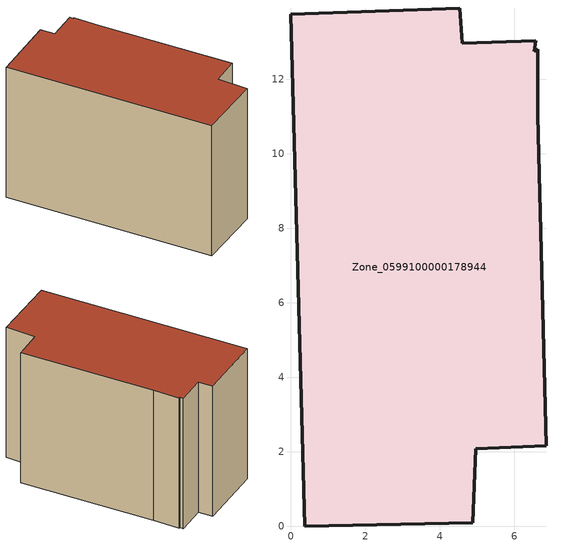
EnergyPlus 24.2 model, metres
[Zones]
Zone_0599100000178944
 floor ground (C_G): 6.63,12.8 6.63,11.03 6.85,2.16 4.96,2.08 4.88,0.09 0.37,0 0,13.74 4.53,13.91 4.6,12.96 6.57,13.03 6.53,12.75 z0
 wall outside (C_F): 0.37,0 4.88,0.09 4.96,2.08 6.85,2.16 6.63,11.03 6.63,12.8 6.53,12.75 6.57,13.03 4.6,12.96 4.53,13.91 0,13.74 0.37,0 z0:9.26
 roof outside (C_R): 6.63,11.03 6.63,12.8 6.53,12.75 6.57,13.03 4.6,12.96 4.53,13.91 0,13.74 0.37,0 4.88,0.09 4.96,2.08 6.85,2.16 z9.26
[BUILDING]
Pand.0599100000178944: North Axis=0; Terrain=City; Loads Convergence Tolerance Value=0.04; Temperature Convergence Tolerance Value=0.4; Solar Distribution=FullExterior; Maximum Number of Warmup Days=25; Minimum Number of Warmup Days=1
[Site:Location]
Rotterdam.The.Hague.AP_ZH_NLD Design_Conditions: Latitude=51.96; Longitude=4.45; Time Zone=1; Elevation=-4.5
[SITE:GROUNDTEMPERATURE:BUILDINGSURFACE]
18, 18, 18, 18, 18, 18, 18, 18, 18, 18, 18, 18
[MATERIAL] Thermal Absorptance=0.9; Solar Absorptance=0.7; Visible Absorptance=0.7
Name | Roughness | Thickness | Conductivity | Density | Specific Heat
G.TI.1946 | MediumSmooth | 0.15 | 1 | 540 | 1210
F.TI.1946 | Rough | 0.3 | 0.857143 | 1920 | 840
R.TI.1946 | MediumRough | 0.2 | 0.1 | 1500 | 1000
[CONSTRUCTION]
C_G: G.TI.1946
C_F: F.TI.1946
C_R: R.TI.1946
[ZONE]
Zone_0599100000178944: Type=1; Multiplier=1; Ceiling Height=Autocalculate; Volume=Autocalculate; Floor Area=autocalculate; Part of Total Floor Area=Yes
[ZONEINFILTRATION:DESIGNFLOWRATE]
Infil_Zone_0599100000178944: Zone or ZoneList or Space or SpaceList=Zone_0599100000178944; Schedule=AlwaysOn; Design Flow Rate Calculation Method=Flow/Area; Flow Rate per Floor Area=0.003; Constant Term Coefficient=1; Temperature Term Coefficient=0; Velocity Term Coefficient=0; Velocity Squared Term Coefficient=0
[HVACTEMPLATE:ZONE:IDEALLOADSAIRSYSTEM]
Zone_0599100000178944: Maximum Heating Supply Air Temperature=50; Minimum Cooling Supply Air Temperature=13; Maximum Heating Supply Air Humidity Ratio=0.0156; Minimum Cooling Supply Air Humidity Ratio=0.0077; Heating Limit=NoLimit; Cooling Limit=NoLimit; Dehumidification Control Type=ConstantSensibleHeatRatio; Cooling Sensible Heat Ratio=0.7; Dehumidification Setpoint=60; Humidification Control Type=None; Humidification Setpoint=30; Outdoor Air Method=None; Outdoor Air Flow Rate per Person=0.00944; Outdoor Air Flow Rate per Zone Floor Area=0; Outdoor Air Flow Rate per Zone=0; Demand Controlled Ventilation Type=None; Outdoor Air Economizer Type=NoEconomizer; Heat Recovery Type=None; Sensible Heat Recovery Effectiveness=0.7; Latent Heat Recovery Effectiveness=0.65
[ZONECONTROL:THERMOSTAT]
ThermostatControl_Zone_0599100000178944: Zone or ZoneList=Zone_0599100000178944; Control Type Schedule=DualSetpointControlType; Control 1=Thermostat_Zone_0599100000178944; Temperature Difference Between Cutout And Setpoint=0
[THERMOSTATSETPOINT:DUALSETPOINT]
Thermostat_Zone_0599100000178944: Heating Setpoint Temperature Schedule=HeatingSetpoint_Zone_0599100000178944; Cooling Setpoint Temperature Schedule=CoolingSetpoint_Zone_0599100000178944
[SCHEDULE:COMPACT]
HeatingSetpoint_Zone_0599100000178944: Through: 12/31, For: AllDays, Until: 24:00, 21
CoolingSetpoint_Zone_0599100000178944: Through: 12/31, For: AllDays, Until: 24:00, 24
DualSetpointControlType: Through: 12/31, For: AllDays, Until: 24:00, 4
AlwaysOn: Through: 12/31, For: AllDays, Until: 24:00, 1
